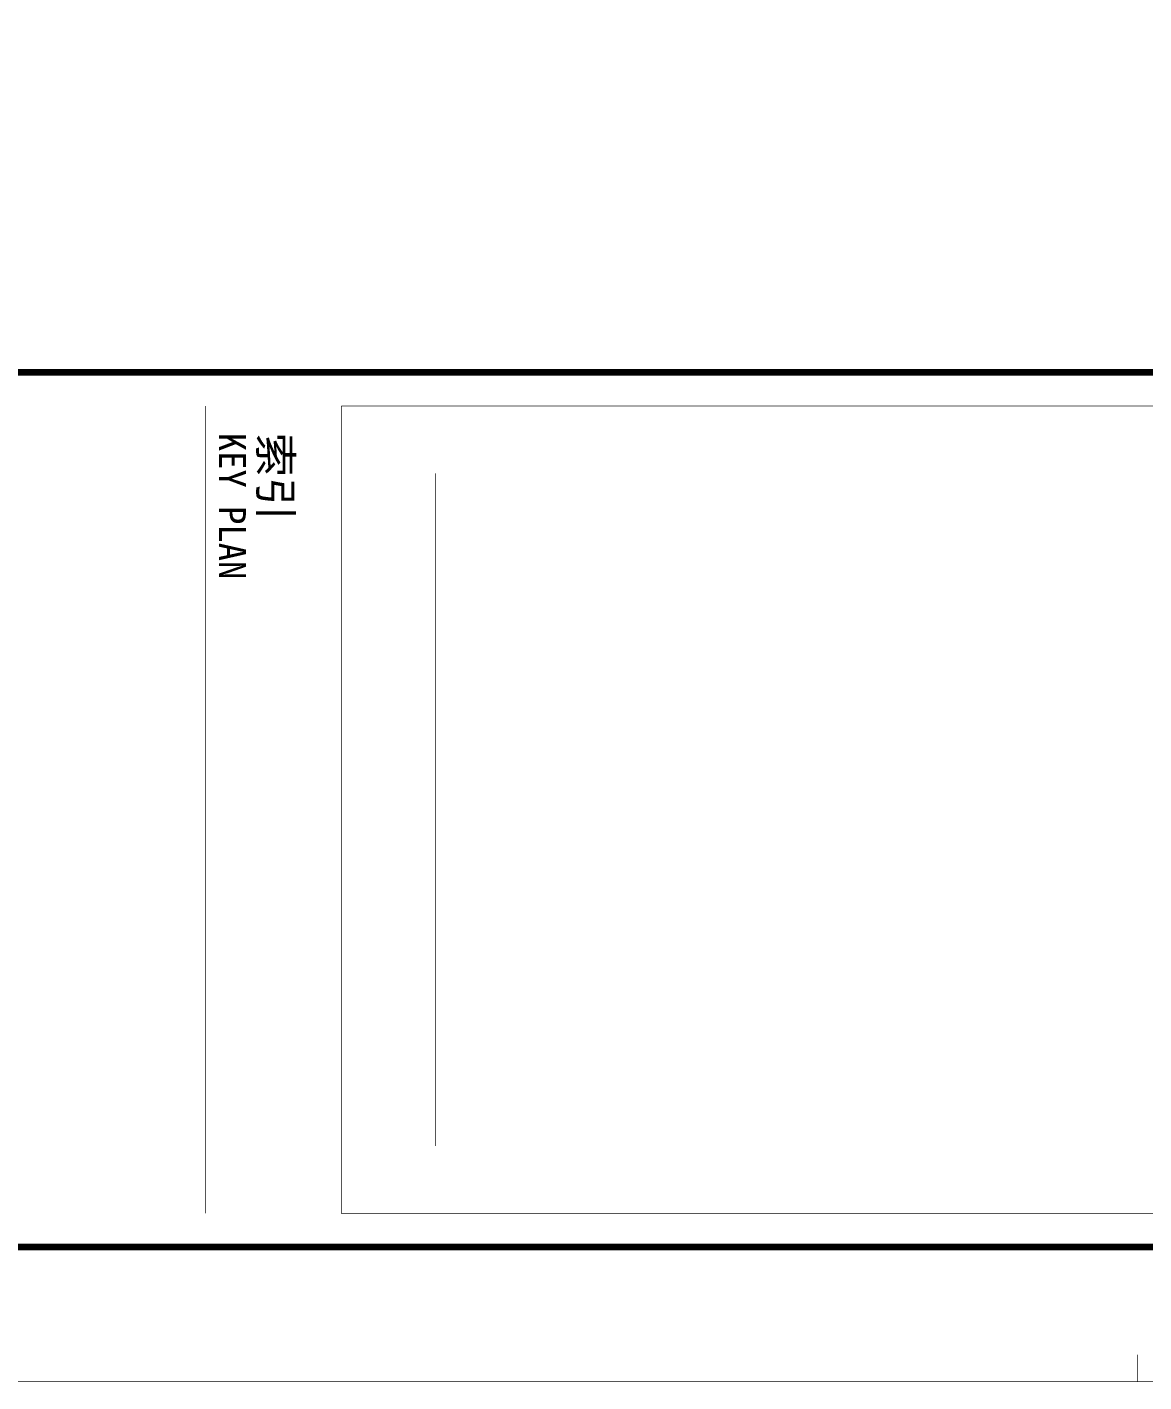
# Model space of a CAD drawing. Extents: x 76956 to 102217, y 21605 to 39570.
# Drawn here: x 81246 to 82906, y 22749 to 24762 of the extents above; entities that cross this region are included whole.
import ezdxf
from ezdxf.enums import TextEntityAlignment as Align

# ---------------------------------------------------------------- set-up
doc = ezdxf.new("R2010")
doc.units = 0
doc.header["$LTSCALE"] = 1000
doc.header["$MEASUREMENT"] = 0
doc.styles.add('图签信息$0$华文细黑', font='STXIHEI_0.TTF', dxfattribs={"height": 10})

# ---------------------------------------------------------------- blocks, each defined once
blk = doc.blocks.new('图框-A1')
for points, const_width in [([(0, 0), (841, 0), (841, 594), (0, 594)], 0.05), ([(766, 584), (25, 584), (25, 10), (766, 10)], 0.5)]:
    blk.add_lwpolyline(points, close=True, dxfattribs=dict(const_width=const_width))
at = {"const_width": 0.05}
blk.add_lwpolyline([(841, 297), (839, 297)], dxfattribs=at)
blk = doc.blocks.new('图签信息')
at = {"const_width": 0.5}
blk.add_lwpolyline([(-65, 0), (0, 0), (0, 500.5), (-65, 500.5)], close=True, dxfattribs=at)
at = {"const_width": 0.05}
for points in [[(-62.5, 404.92), (-62.5, 227.83)], [(-62.5, 227.83), (-2.5, 227.83), (-2.5, 404.92)], [(-57.5, 234.85), (-7.5, 234.85)], [(-62.5, 227.83), (-2.5, 227.83)], [(-62.5, 217.74), (-2.5, 217.74)]]:
    blk.add_lwpolyline(points, dxfattribs=at)
at = {"style": '图签信息$0$华文细黑'}
for s, height, p in [('索引', 2.4, (-60.5, 224.14)), ('KEY PLAN', 2, (-60.5, 220.74))]:
    blk.add_text(s, height=height, dxfattribs=at).set_placement(p, align=Align.TOP_LEFT)
blk = doc.blocks.new('图签-A1')
at = {"color": 2}
blk.add_blockref('图签信息', (0, 0), dxfattribs=at)

msp = doc.modelspace()

# ---------------------------------------------------------------- block references
at = {"xscale": 20, "yscale": 20, "zscale": 20, "rotation": 270}
for name, p in [('图框-A1', (76956.3, 39569.4)), ('图签-A1', (77156.3, 22949.4))]:
    msp.add_blockref(name, p, dxfattribs=at)

doc.saveas('drawing.dxf')
